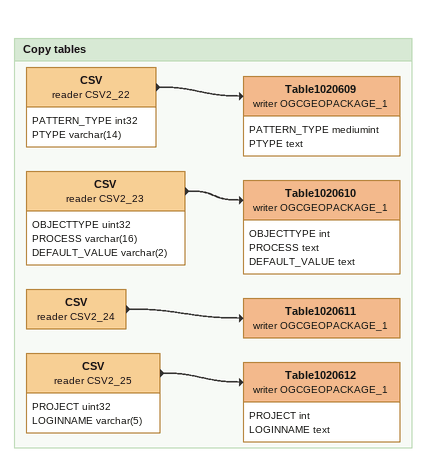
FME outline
Bookmark: Copy tables
CSV (reader CSV2_22)
    attributes: PATTERN_TYPE int32, PTYPE varchar(14)
    -> Table1020609 (writer OGCGEOPACKAGE_1)
Table1020609 (writer OGCGEOPACKAGE_1)
    attributes: PATTERN_TYPE mediumint, PTYPE text
CSV (reader CSV2_23)
    attributes: OBJECTTYPE uint32, PROCESS varchar(16), DEFAULT_VALUE varchar(2)
    -> Table1020610 (writer OGCGEOPACKAGE_1)
Table1020610 (writer OGCGEOPACKAGE_1)
    attributes: OBJECTTYPE int, PROCESS text, DEFAULT_VALUE text
CSV (reader CSV2_24)
    -> Table1020611 (writer OGCGEOPACKAGE_1)
Table1020611 (writer OGCGEOPACKAGE_1)
CSV (reader CSV2_25)
    attributes: PROJECT uint32, LOGINNAME varchar(5)
    -> Table1020612 (writer OGCGEOPACKAGE_1)
Table1020612 (writer OGCGEOPACKAGE_1)
    attributes: PROJECT int, LOGINNAME text
